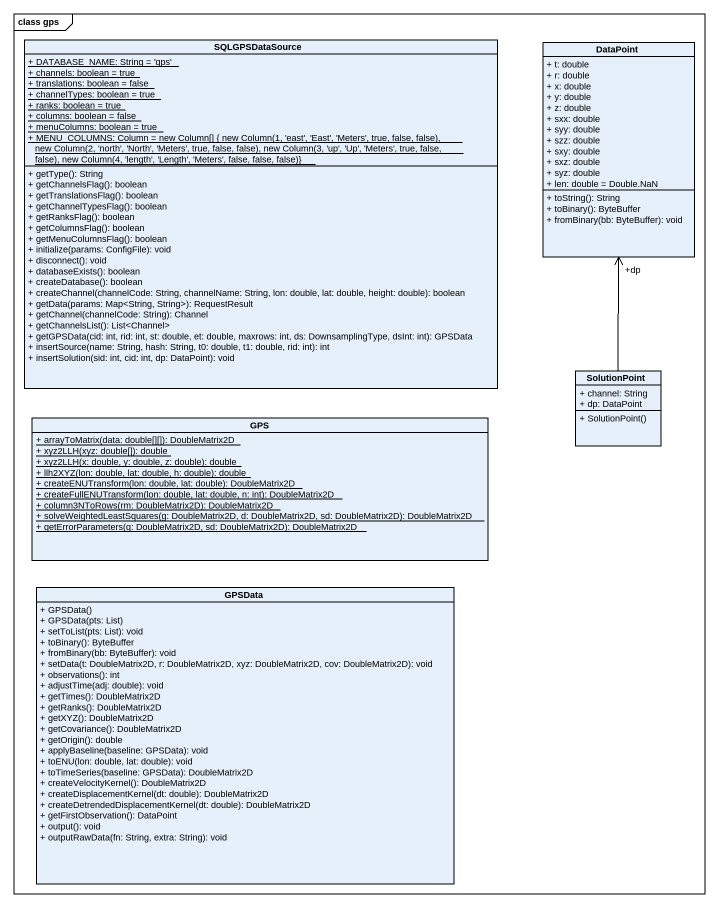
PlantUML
@startuml
mainframe class gps
hide circle
hide empty members
skinparam classAttributeIconSize 0
class SQLGPSDataSource {
  {static} + DATABASE_NAME: String = 'gps'
  {static} + channels: boolean = true
  {static} + translations: boolean = false
  {static} + channelTypes: boolean = true
  {static} + ranks: boolean = true
  {static} + columns: boolean = false
  {static} + menuColumns: boolean = true
  {static} {field} + MENU_COLUMNS: Column = new Column[] { new Column(1, 'east', 'East', 'Meters', true, false, false), new Column(2, 'north', 'North', 'Meters', true, false, false), new Column(3, 'up', 'Up', 'Meters', true, false, false), new Column(4, 'length', 'Length', 'Meters', false, false, false)}
  + getType(): String
  + getChannelsFlag(): boolean
  + getTranslationsFlag(): boolean
  + getChannelTypesFlag(): boolean
  + getRanksFlag(): boolean
  + getColumnsFlag(): boolean
  + getMenuColumnsFlag(): boolean
  + initialize(params: ConfigFile): void
  + disconnect(): void
  + databaseExists(): boolean
  + createDatabase(): boolean
  + createChannel(channelCode: String, channelName: String, lon: double, lat: double, height: double): boolean
  + getData(params: Map<String, String>): RequestResult
  + getChannel(channelCode: String): Channel
  + getChannelsList(): List<Channel>
  + getGPSData(cid: int, rid: int, st: double, et: double, maxrows: int, ds: DownsamplingType, dsInt: int): GPSData
  + insertSource(name: String, hash: String, t0: double, t1: double, rid: int): int
  + insertSolution(sid: int, cid: int, dp: DataPoint): void
}
class DataPoint {
  + t: double
  + r: double
  + x: double
  + y: double
  + z: double
  + sxx: double
  + syy: double
  + szz: double
  + sxy: double
  + sxz: double
  + syz: double
  + len: double = Double.NaN
  + toString(): String
  + toBinary(): ByteBuffer
  + fromBinary(bb: ByteBuffer): void
}
class SolutionPoint {
  + channel: String
  + dp: DataPoint
  + SolutionPoint()
}
class GPS {
  {static} + arrayToMatrix(data: double[][]): DoubleMatrix2D
  {static} + xyz2LLH(xyz: double[]): double
  {static} + xyz2LLH(x: double, y: double, z: double): double
  {static} + llh2XYZ(lon: double, lat: double, h: double): double
  {static} + createENUTransform(lon: double, lat: double): DoubleMatrix2D
  {static} + createFullENUTransform(lon: double, lat: double, n: int): DoubleMatrix2D
  {static} + column3NToRows(rm: DoubleMatrix2D): DoubleMatrix2D
  {static} + solveWeightedLeastSquares(g: DoubleMatrix2D, d: DoubleMatrix2D, sd: DoubleMatrix2D): DoubleMatrix2D
  {static} + getErrorParameters(g: DoubleMatrix2D, sd: DoubleMatrix2D): DoubleMatrix2D
}
class GPSData {
  + GPSData()
  + GPSData(pts: List)
  + setToList(pts: List): void
  + toBinary(): ByteBuffer
  + fromBinary(bb: ByteBuffer): void
  + setData(t: DoubleMatrix2D, r: DoubleMatrix2D, xyz: DoubleMatrix2D, cov: DoubleMatrix2D): void
  + observations(): int
  + adjustTime(adj: double): void
  + getTimes(): DoubleMatrix2D
  + getRanks(): DoubleMatrix2D
  + getXYZ(): DoubleMatrix2D
  + getCovariance(): DoubleMatrix2D
  + getOrigin(): double
  + applyBaseline(baseline: GPSData): void
  + toENU(lon: double, lat: double): void
  + toTimeSeries(baseline: GPSData): DoubleMatrix2D
  + createVelocityKernel(): DoubleMatrix2D
  + createDisplacementKernel(dt: double): DoubleMatrix2D
  + createDetrendedDisplacementKernel(dt: double): DoubleMatrix2D
  + getFirstObservation(): DataPoint
  + output(): void
  + outputRawData(fn: String, extra: String): void
}
SolutionPoint -up-> "+dp" DataPoint
@enduml
